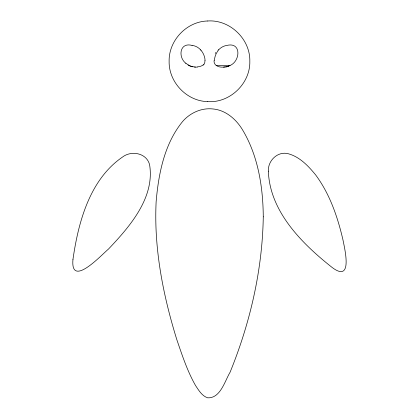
<?xml version="1.0" encoding="UTF-8"?>
<svg xmlns="http://www.w3.org/2000/svg" width="419" height="419" viewBox="0 0 419 419"><rect width="100%" height="100%" fill="white"/><g stroke="black" fill="none" stroke-linecap="round" stroke-linejoin="round"><path stroke-width="0.63" d="M214.062 60.645L214.046 61.336A5.018 4.902 71.8 0 0 216.225 65.443C218.954 67.485 222.604 67.333 225.81 66.867M203.943 64.264L203.168 65.107M217.959 50.442L218.639 49.678M229.89 65.537C240.422 61.425 241.669 41.633 226.868 45.435A15.828 14.057 -87.2 0 0 218.708 49.751M228.816 66.034L225.878 66.857M224.809 66.961L224.28 67.04M223.474 67.129L223.746 67.103M207.499 20.997C186.633 21.51 168.679 40.496 169.124 61.3C168.679 82.103 186.633 101.089 207.499 101.602M197.469 67.155L194.406 67.003M207.505 20.997C229.764 19.274 250.379 39.067 249.824 61.3C250.379 83.533 229.764 103.325 207.505 101.602M216.214 65.458L230.041 65.458A15.005 13.607 48.4 0 1 225.846 67.009M195.202 67.103L195.474 67.129M192.08 45.435C179.625 41.916 177.808 57.23 185.884 63.321M190.132 66.034L194.61 67.035M192.86 66.825L189.514 65.762M189.66 65.83L185.722 63.175M189.21 65.615L188.911 65.458M188.398 65.175L188.068 64.971M204.886 60.645L204.901 61.384A4.729 4.63 -68.5 0 1 203.938 64.254M203.079 64.982A9.359 8.595 -43.3 0 1 197.501 66.799M201.062 50.374A16.729 15.582 -80.1 0 1 205.095 60.629M200.319 49.662A16.613 14.974 -86.8 0 1 201.005 50.432M192.085 45.393A15.828 14.199 -88.2 0 1 200.376 49.594M215.23 53.459A16.372 15.126 80 0 1 215.733 52.558M214.376 60.671A16.723 15.089 86.5 0 1 218.152 50.636M268.364 171.188C269.778 211.752 302.314 243.91 332.225 267.532C353.248 283.328 344.654 248.671 342.993 240.014C337.672 217.021 329.816 194.007 315.622 174.88C308.384 166.039 299.805 156.926 288.44 153.778C277.834 150.793 267.725 160.655 268.364 171.188M72.958 259.466C70.282 288.942 102.252 254.118 108.385 249.158C129.471 226.962 155.077 197.705 149.578 164.667C146.561 152.872 131.215 150.149 122.332 157.177C89.682 179.678 78.274 222.28 72.958 259.466M263.273 216.812C262.409 270.124 250.127 323.012 230.062 372.287C224.835 380.944 220.473 398.427 207.714 397.825C201.953 395.992 198.726 390.267 195.553 385.553C187.303 371.056 182.103 355.087 176.729 339.369C163.007 294.924 153.82 248.378 156.14 201.68C158.539 173.676 164.368 143.869 182.574 121.547C190.022 112.894 201.508 107.641 212.993 108.961C225.522 110.082 235.818 118.97 242.219 129.319C258.062 155.433 263.022 186.685 263.273 216.812"/></g></svg>
